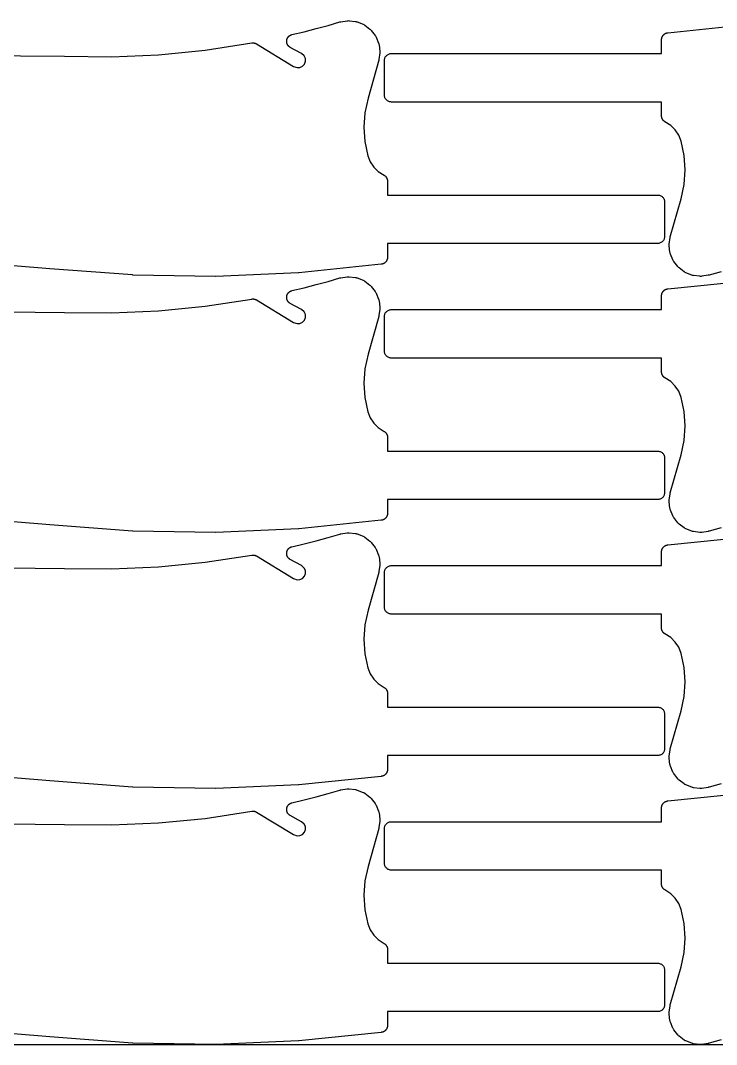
# Model space of a CAD drawing. Header units: metres. Extents: x 0 to 3000, y 0 to 1240.
# Drawn here: x 2102.9 to 2303.9, y 0 to 295.7 of the extents above; entities that cross this region are included whole.
import ezdxf

# ---------------------------------------------------------------- set-up
doc = ezdxf.new("R2010")
doc.units = ezdxf.units.M

msp = doc.modelspace()

# ---------------------------------------------------------------- linework, layer by layer
at = {"color": 7}
msp.add_lwpolyline([(0, 0), (3000, 0), (3000, 1240), (0, 1240), (0, 0)], close=True, dxfattribs=at)
at = {"color": 1}
for points in [[(2090.14, 285.67), (2115.61, 285.4), (2115.61, 285.4), (2115.61, 285.4), (2129.22, 285.24), (2142.75, 285.84), (2156.23, 287.17), (2169.67, 289.25), (2169.68, 289.25), (2169.69, 289.25), (2169.78, 289.26), (2169.87, 289.27), (2169.88, 289.27), (2169.89, 289.27), (2169.98, 289.27), (2170.07, 289.27), (2170.07, 289.27), (2170.08, 289.27), (2170.17, 289.26), (2170.26, 289.25), (2170.27, 289.25), (2170.28, 289.25), (2170.37, 289.23), (2170.45, 289.22), (2170.46, 289.22), (2170.47, 289.21), (2170.56, 289.19), (2170.64, 289.16), (2170.65, 289.16), (2170.66, 289.16), (2170.74, 289.12), (2170.82, 289.09), (2170.83, 289.08), (2170.84, 289.08), (2170.92, 289.04), (2171, 289), (2171, 288.99), (2171.01, 288.99), (2181.78, 282.5), (2182.78, 282.14), (2183.59, 282.18), (2184.32, 282.53), (2184.9, 283.16), (2185.19, 283.96), (2185.15, 284.77), (2184.81, 285.51), (2184.06, 286.19), (2180.8, 287.97), (2180.76, 288), (2180.71, 288.02), (2180.67, 288.05), (2180.63, 288.07), (2180.59, 288.1), (2180.55, 288.13), (2180.51, 288.16), (2180.48, 288.19), (2180.44, 288.22), (2180.4, 288.26), (2180.37, 288.29), (2180.33, 288.32), (2180.3, 288.36), (2180.26, 288.4), (2180.23, 288.43), (2180.2, 288.47), (2180.17, 288.51), (2180.14, 288.55), (2180.11, 288.59), (2180.08, 288.63), (2180.06, 288.67), (2180.03, 288.71), (2180.01, 288.76), (2179.99, 288.8), (2179.96, 288.84), (2179.94, 288.89), (2179.92, 288.93), (2179.9, 288.98), (2179.89, 289.02), (2179.87, 289.07), (2179.85, 289.12), (2179.84, 289.16), (2179.83, 289.21), (2179.81, 289.26), (2179.8, 289.3), (2179.79, 289.35), (2179.79, 289.4), (2179.78, 289.45), (2179.77, 289.5), (2179.77, 289.55), (2179.76, 289.6), (2179.76, 289.65), (2179.76, 289.69), (2179.76, 289.74), (2179.76, 289.79), (2179.76, 289.84), (2179.77, 289.89), (2179.77, 289.94), (2179.78, 289.99), (2179.78, 290.04), (2179.79, 290.08), (2179.8, 290.13), (2179.81, 290.18), (2179.82, 290.23), (2179.84, 290.28), (2179.85, 290.32), (2179.87, 290.37), (2179.88, 290.42), (2179.9, 290.46), (2179.92, 290.51), (2179.94, 290.55), (2179.96, 290.6), (2179.98, 290.64), (2180, 290.68), (2180.03, 290.73), (2180.05, 290.77), (2180.08, 290.81), (2180.1, 290.85), (2180.13, 290.89), (2180.16, 290.93), (2180.19, 290.97), (2180.22, 291.01), (2180.26, 291.04), (2180.29, 291.08), (2180.32, 291.12), (2180.35, 291.15), (2180.39, 291.18), (2180.43, 291.22), (2180.46, 291.25), (2180.5, 291.28), (2180.54, 291.31), (2180.58, 291.34), (2180.62, 291.37), (2180.66, 291.4), (2180.7, 291.42), (2180.74, 291.45), (2180.79, 291.47), (2180.83, 291.5), (2180.87, 291.52), (2180.92, 291.54), (2180.96, 291.56), (2181.01, 291.58), (2181.05, 291.6), (2181.1, 291.61), (2181.15, 291.63), (2181.19, 291.64), (2181.24, 291.66), (2181.29, 291.67), (2184.78, 292.51), (2188.25, 293.4), (2191.7, 294.34), (2195.15, 295.33), (2195.18, 295.34), (2195.21, 295.35), (2195.27, 295.36), (2195.34, 295.38), (2195.34, 295.38), (2195.37, 295.38), (2195.4, 295.39), (2197.25, 295.67), (2197.43, 295.69), (2197.61, 295.7), (2197.79, 295.69), (2199.62, 295.48), (2199.79, 295.45), (2199.97, 295.4), (2200.13, 295.35), (2201.85, 294.67), (2202.01, 294.59), (2202.16, 294.51), (2202.31, 294.41), (2203.81, 293.28), (2203.95, 293.16), (2204.08, 293.04), (2204.19, 292.9), (2205.34, 291.41), (2205.44, 291.27), (2205.53, 291.11), (2205.6, 290.95), (2206.31, 289.24), (2206.37, 289.08), (2206.41, 288.91), (2206.44, 288.74), (2206.67, 286.9), (2206.69, 286.73), (2206.69, 286.55), (2206.67, 286.37), (2206.4, 284.51), (2206.4, 284.48), (2206.39, 284.44), (2206.38, 284.38), (2206.37, 284.32), (2206.36, 284.29), (2206.35, 284.25), (2203.25, 273.31), (2202.37, 269.12), (2202.08, 264.95), (2202.35, 260.78), (2203.18, 256.69), (2203.87, 254.94), (2204.89, 253.41), (2206.19, 252.13), (2207.94, 251.03), (2207.96, 251.02), (2207.98, 251), (2208.04, 250.96), (2208.1, 250.92), (2208.12, 250.9), (2208.14, 250.89), (2208.19, 250.84), (2208.25, 250.79), (2208.27, 250.77), (2208.29, 250.76), (2208.33, 250.7), (2208.38, 250.65), (2208.4, 250.63), (2208.42, 250.61), (2208.46, 250.55), (2208.5, 250.5), (2208.52, 250.47), (2208.53, 250.45), (2208.57, 250.39), (2208.61, 250.33), (2208.62, 250.31), (2208.63, 250.28), (2208.67, 250.22), (2208.7, 250.15), (2208.71, 250.13), (2208.72, 250.11), (2208.74, 250.04), (2208.77, 249.97), (2208.78, 249.95), (2208.78, 249.92), (2208.8, 249.85), (2208.82, 249.78), (2208.83, 249.76), (2208.83, 249.73), (2208.84, 249.66), (2208.86, 249.59), (2208.86, 249.56), (2208.86, 249.54), (2208.86, 249.47), (2208.87, 249.39), (2208.87, 249.37), (2208.87, 249.34), (2208.87, 245.34), (2286.87, 245.34), (2287.07, 245.33), (2287.26, 245.3), (2287.45, 245.26), (2287.64, 245.19), (2287.81, 245.11), (2287.98, 245), (2288.14, 244.89), (2288.29, 244.76), (2288.42, 244.61), (2288.53, 244.45), (2288.63, 244.28), (2288.72, 244.11), (2288.78, 243.92), (2288.83, 243.73), (2288.86, 243.54), (2288.87, 243.34), (2288.87, 233.34), (2288.86, 233.15), (2288.83, 232.95), (2288.78, 232.76), (2288.72, 232.58), (2288.63, 232.4), (2288.53, 232.23), (2288.42, 232.07), (2288.29, 231.93), (2288.14, 231.8), (2287.98, 231.68), (2287.81, 231.58), (2287.64, 231.49), (2287.45, 231.43), (2287.26, 231.38), (2287.07, 231.35), (2286.87, 231.34), (2208.87, 231.34), (2208.87, 227.34), (2208.87, 227.25), (2208.86, 227.16), (2208.86, 227.15), (2208.86, 227.15), (2208.85, 227.05), (2208.83, 226.96), (2208.83, 226.96), (2208.83, 226.95), (2208.81, 226.86), (2208.79, 226.77), (2208.79, 226.77), (2208.78, 226.76), (2208.75, 226.67), (2208.72, 226.59), (2208.72, 226.58), (2208.72, 226.58), (2208.68, 226.49), (2208.64, 226.41), (2208.64, 226.4), (2208.63, 226.4), (2208.59, 226.32), (2208.54, 226.24), (2208.54, 226.24), (2208.53, 226.23), (2208.48, 226.16), (2208.42, 226.08), (2208.42, 226.08), (2208.42, 226.07), (2208.35, 226), (2208.29, 225.93), (2208.29, 225.93), (2208.29, 225.93), (2208.22, 225.87), (2208.15, 225.8), (2208.14, 225.8), (2208.14, 225.8), (2208.06, 225.74), (2207.99, 225.68), (2207.99, 225.68), (2207.98, 225.68), (2207.9, 225.63), (2207.82, 225.58), (2207.82, 225.58), (2207.81, 225.58), (2207.73, 225.54), (2207.65, 225.5), (2207.64, 225.5), (2207.64, 225.49), (2207.55, 225.46), (2207.46, 225.43), (2207.46, 225.43), (2207.45, 225.43), (2207.36, 225.41), (2207.27, 225.38), (2207.27, 225.38), (2207.26, 225.38), (2207.17, 225.37), (2207.08, 225.35), (2183.31, 222.89), (2183.19, 222.88), (2159.34, 221.85), (2159.22, 221.85), (2135.35, 222.24), (2135.24, 222.25), (2111.41, 224.07), (2111.41, 224.07), (2111.4, 224.07), (2071.62, 227.32)], [(2305.17, 223.2), (2301.72, 222.21), (2301.69, 222.2), (2301.66, 222.2), (2301.6, 222.18), (2301.53, 222.17), (2301.53, 222.17), (2301.5, 222.16), (2301.47, 222.16), (2299.62, 221.87), (2299.44, 221.85), (2299.26, 221.85), (2299.08, 221.86), (2297.25, 222.07), (2297.08, 222.1), (2296.91, 222.14), (2296.74, 222.2), (2295.02, 222.88), (2294.86, 222.95), (2294.71, 223.04), (2294.56, 223.14), (2293.06, 224.27), (2292.92, 224.38), (2292.79, 224.51), (2292.68, 224.65), (2291.53, 226.13), (2291.43, 226.28), (2291.34, 226.43), (2291.27, 226.59), (2290.56, 228.3), (2290.5, 228.47), (2290.46, 228.64), (2290.43, 228.81), (2290.2, 230.64), (2290.18, 230.82), (2290.19, 231), (2290.2, 231.17), (2290.47, 233.03), (2290.47, 233.07), (2290.48, 233.1), (2290.49, 233.16), (2290.5, 233.23), (2290.51, 233.26), (2290.52, 233.3), (2293.62, 244.24), (2294.5, 248.42), (2294.79, 252.59), (2294.52, 256.77), (2293.69, 260.85), (2293, 262.61), (2291.98, 264.13), (2290.68, 265.41), (2288.93, 266.51), (2288.91, 266.53), (2288.89, 266.54), (2288.83, 266.58), (2288.77, 266.63), (2288.75, 266.64), (2288.73, 266.66), (2288.68, 266.71), (2288.62, 266.75), (2288.6, 266.77), (2288.59, 266.79), (2288.54, 266.84), (2288.49, 266.9), (2288.47, 266.92), (2288.45, 266.93), (2288.41, 266.99), (2288.37, 267.05), (2288.35, 267.07), (2288.34, 267.09), (2288.3, 267.15), (2288.26, 267.22), (2288.25, 267.24), (2288.24, 267.26), (2288.21, 267.33), (2288.17, 267.39), (2288.16, 267.41), (2288.15, 267.44), (2288.13, 267.51), (2288.1, 267.57), (2288.09, 267.6), (2288.09, 267.62), (2288.07, 267.69), (2288.05, 267.76), (2288.04, 267.79), (2288.04, 267.81), (2288.03, 267.89), (2288.02, 267.96), (2288.01, 267.98), (2288.01, 268.01), (2288.01, 268.08), (2288, 268.15), (2288, 268.18), (2288, 268.2), (2288, 272.2), (2210, 272.2), (2209.8, 272.21), (2209.61, 272.24), (2209.42, 272.29), (2209.23, 272.36), (2209.06, 272.44), (2208.89, 272.54), (2208.73, 272.66), (2208.59, 272.79), (2208.45, 272.93), (2208.34, 273.09), (2208.24, 273.26), (2208.15, 273.44), (2208.09, 273.62), (2208.04, 273.81), (2208.01, 274.01), (2208, 274.2), (2208, 284.2), (2208.01, 284.4), (2208.04, 284.59), (2208.09, 284.78), (2208.15, 284.97), (2208.24, 285.15), (2208.34, 285.31), (2208.45, 285.47), (2208.59, 285.62), (2208.73, 285.75), (2208.89, 285.87), (2209.06, 285.97), (2209.23, 286.05), (2209.42, 286.12), (2209.61, 286.17), (2209.8, 286.19), (2210, 286.2), (2288, 286.2), (2288, 290.2), (2288, 290.3), (2288.01, 290.39), (2288.01, 290.39), (2288.01, 290.4), (2288.02, 290.49), (2288.04, 290.58), (2288.04, 290.59), (2288.04, 290.59), (2288.06, 290.68), (2288.08, 290.77), (2288.08, 290.78), (2288.09, 290.78), (2288.12, 290.87), (2288.15, 290.96), (2288.15, 290.96), (2288.15, 290.97), (2288.19, 291.05), (2288.23, 291.14), (2288.23, 291.14), (2288.24, 291.15), (2288.28, 291.23), (2288.33, 291.31), (2288.33, 291.31), (2288.34, 291.31), (2288.39, 291.39), (2288.45, 291.46), (2288.45, 291.47), (2288.45, 291.47), (2288.52, 291.54), (2288.58, 291.61), (2288.58, 291.61), (2288.59, 291.62), (2288.65, 291.68), (2288.72, 291.74), (2288.73, 291.75), (2288.73, 291.75), (2288.81, 291.81), (2288.88, 291.86), (2288.88, 291.86), (2288.89, 291.87), (2288.97, 291.91), (2289.05, 291.96), (2289.05, 291.97), (2289.06, 291.97), (2289.14, 292.01), (2289.23, 292.05), (2289.23, 292.05), (2289.23, 292.05), (2289.32, 292.08), (2289.41, 292.11), (2289.41, 292.12), (2289.42, 292.12), (2289.51, 292.14), (2289.6, 292.16), (2289.6, 292.16), (2289.61, 292.17), (2289.7, 292.18), (2289.79, 292.19), (2313.56, 294.65)], [(2090.14, 211.72), (2115.61, 211.45), (2115.61, 211.45), (2115.61, 211.45), (2129.22, 211.3), (2142.75, 211.89), (2156.23, 213.22), (2169.67, 215.3), (2169.68, 215.3), (2169.69, 215.3), (2169.78, 215.31), (2169.87, 215.32), (2169.88, 215.32), (2169.89, 215.32), (2169.98, 215.32), (2170.07, 215.32), (2170.07, 215.32), (2170.08, 215.32), (2170.17, 215.31), (2170.26, 215.31), (2170.27, 215.3), (2170.28, 215.3), (2170.37, 215.29), (2170.45, 215.27), (2170.46, 215.27), (2170.47, 215.26), (2170.56, 215.24), (2170.64, 215.21), (2170.65, 215.21), (2170.66, 215.21), (2170.74, 215.17), (2170.82, 215.14), (2170.83, 215.13), (2170.84, 215.13), (2170.92, 215.09), (2171, 215.05), (2171, 215.04), (2171.01, 215.04), (2181.78, 208.55), (2182.78, 208.19), (2183.59, 208.23), (2184.32, 208.58), (2184.9, 209.21), (2185.19, 210.01), (2185.15, 210.82), (2184.81, 211.56), (2184.06, 212.24), (2180.8, 214.02), (2180.76, 214.05), (2180.71, 214.07), (2180.67, 214.1), (2180.63, 214.12), (2180.59, 214.15), (2180.55, 214.18), (2180.51, 214.21), (2180.48, 214.24), (2180.44, 214.27), (2180.4, 214.31), (2180.37, 214.34), (2180.33, 214.37), (2180.3, 214.41), (2180.26, 214.45), (2180.23, 214.48), (2180.2, 214.52), (2180.17, 214.56), (2180.14, 214.6), (2180.11, 214.64), (2180.08, 214.68), (2180.06, 214.72), (2180.03, 214.76), (2180.01, 214.81), (2179.99, 214.85), (2179.96, 214.89), (2179.94, 214.94), (2179.92, 214.98), (2179.9, 215.03), (2179.89, 215.07), (2179.87, 215.12), (2179.85, 215.17), (2179.84, 215.21), (2179.83, 215.26), (2179.81, 215.31), (2179.8, 215.36), (2179.79, 215.4), (2179.79, 215.45), (2179.78, 215.5), (2179.77, 215.55), (2179.77, 215.6), (2179.76, 215.65), (2179.76, 215.7), (2179.76, 215.74), (2179.76, 215.79), (2179.76, 215.84), (2179.76, 215.89), (2179.77, 215.94), (2179.77, 215.99), (2179.78, 216.04), (2179.78, 216.09), (2179.79, 216.13), (2179.8, 216.18), (2179.81, 216.23), (2179.82, 216.28), (2179.84, 216.33), (2179.85, 216.37), (2179.87, 216.42), (2179.88, 216.47), (2179.9, 216.51), (2179.92, 216.56), (2179.94, 216.6), (2179.96, 216.65), (2179.98, 216.69), (2180, 216.73), (2180.03, 216.78), (2180.05, 216.82), (2180.08, 216.86), (2180.1, 216.9), (2180.13, 216.94), (2180.16, 216.98), (2180.19, 217.02), (2180.22, 217.06), (2180.26, 217.09), (2180.29, 217.13), (2180.32, 217.17), (2180.35, 217.2), (2180.39, 217.24), (2180.43, 217.27), (2180.46, 217.3), (2180.5, 217.33), (2180.54, 217.36), (2180.58, 217.39), (2180.62, 217.42), (2180.66, 217.45), (2180.7, 217.47), (2180.74, 217.5), (2180.79, 217.52), (2180.83, 217.55), (2180.87, 217.57), (2180.92, 217.59), (2180.96, 217.61), (2181.01, 217.63), (2181.05, 217.65), (2181.1, 217.67), (2181.15, 217.68), (2181.19, 217.7), (2181.24, 217.71), (2181.29, 217.72), (2184.78, 218.56), (2188.25, 219.45), (2191.7, 220.39), (2195.15, 221.38), (2195.18, 221.39), (2195.21, 221.4), (2195.27, 221.41), (2195.34, 221.43), (2195.34, 221.43), (2195.37, 221.43), (2195.4, 221.44), (2197.25, 221.73), (2197.43, 221.74), (2197.61, 221.75), (2197.79, 221.74), (2199.62, 221.53), (2199.79, 221.5), (2199.97, 221.46), (2200.13, 221.4), (2201.85, 220.72), (2202.01, 220.64), (2202.16, 220.56), (2202.31, 220.46), (2203.81, 219.33), (2203.95, 219.21), (2204.08, 219.09), (2204.19, 218.95), (2205.34, 217.46), (2205.44, 217.32), (2205.53, 217.16), (2205.6, 217), (2206.31, 215.3), (2206.37, 215.13), (2206.41, 214.96), (2206.44, 214.79), (2206.67, 212.95), (2206.69, 212.78), (2206.69, 212.6), (2206.67, 212.42), (2206.4, 210.56), (2206.4, 210.53), (2206.39, 210.49), (2206.38, 210.43), (2206.37, 210.37), (2206.36, 210.34), (2206.35, 210.3), (2203.25, 199.36), (2202.37, 195.18), (2202.08, 191), (2202.35, 186.83), (2203.18, 182.74), (2203.87, 180.99), (2204.89, 179.46), (2206.19, 178.19), (2207.94, 177.08), (2207.96, 177.07), (2207.98, 177.06), (2208.04, 177.01), (2208.1, 176.97), (2208.12, 176.95), (2208.14, 176.94), (2208.19, 176.89), (2208.25, 176.84), (2208.27, 176.82), (2208.29, 176.81), (2208.33, 176.75), (2208.38, 176.7), (2208.4, 176.68), (2208.42, 176.66), (2208.46, 176.6), (2208.5, 176.55), (2208.52, 176.52), (2208.53, 176.5), (2208.57, 176.44), (2208.61, 176.38), (2208.62, 176.36), (2208.63, 176.34), (2208.67, 176.27), (2208.7, 176.21), (2208.71, 176.18), (2208.72, 176.16), (2208.74, 176.09), (2208.77, 176.02), (2208.78, 176), (2208.78, 175.97), (2208.8, 175.9), (2208.82, 175.83), (2208.83, 175.81), (2208.83, 175.78), (2208.84, 175.71), (2208.86, 175.64), (2208.86, 175.61), (2208.86, 175.59), (2208.86, 175.52), (2208.87, 175.44), (2208.87, 175.42), (2208.87, 175.39), (2208.87, 171.39), (2286.87, 171.39), (2287.07, 171.38), (2287.26, 171.35), (2287.45, 171.31), (2287.64, 171.24), (2287.81, 171.16), (2287.98, 171.06), (2288.14, 170.94), (2288.29, 170.81), (2288.42, 170.66), (2288.53, 170.5), (2288.63, 170.34), (2288.72, 170.16), (2288.78, 169.97), (2288.83, 169.78), (2288.86, 169.59), (2288.87, 169.39), (2288.87, 159.39), (2288.86, 159.2), (2288.83, 159), (2288.78, 158.81), (2288.72, 158.63), (2288.63, 158.45), (2288.53, 158.28), (2288.42, 158.12), (2288.29, 157.98), (2288.14, 157.85), (2287.98, 157.73), (2287.81, 157.63), (2287.64, 157.54), (2287.45, 157.48), (2287.26, 157.43), (2287.07, 157.4), (2286.87, 157.39), (2208.87, 157.39), (2208.87, 153.39), (2208.87, 153.3), (2208.86, 153.21), (2208.86, 153.2), (2208.86, 153.2), (2208.85, 153.1), (2208.83, 153.01), (2208.83, 153.01), (2208.83, 153), (2208.81, 152.91), (2208.79, 152.82), (2208.79, 152.82), (2208.78, 152.81), (2208.75, 152.72), (2208.72, 152.64), (2208.72, 152.63), (2208.72, 152.63), (2208.68, 152.54), (2208.64, 152.46), (2208.64, 152.45), (2208.63, 152.45), (2208.59, 152.37), (2208.54, 152.29), (2208.54, 152.29), (2208.53, 152.28), (2208.48, 152.21), (2208.42, 152.13), (2208.42, 152.13), (2208.42, 152.12), (2208.35, 152.05), (2208.29, 151.99), (2208.29, 151.98), (2208.29, 151.98), (2208.22, 151.92), (2208.15, 151.85), (2208.14, 151.85), (2208.14, 151.85), (2208.06, 151.79), (2207.99, 151.74), (2207.99, 151.73), (2207.98, 151.73), (2207.9, 151.68), (2207.82, 151.63), (2207.82, 151.63), (2207.81, 151.63), (2207.73, 151.59), (2207.65, 151.55), (2207.64, 151.55), (2207.64, 151.54), (2207.55, 151.51), (2207.46, 151.48), (2207.46, 151.48), (2207.45, 151.48), (2207.36, 151.46), (2207.27, 151.43), (2207.27, 151.43), (2207.26, 151.43), (2207.17, 151.42), (2207.08, 151.4), (2183.31, 148.94), (2183.19, 148.93), (2159.34, 147.9), (2159.22, 147.9), (2135.35, 148.29), (2135.24, 148.3), (2111.41, 150.12), (2111.41, 150.12), (2111.4, 150.12), (2071.62, 153.37)], [(2305.17, 149.26), (2301.72, 148.26), (2301.69, 148.26), (2301.66, 148.25), (2301.6, 148.23), (2301.53, 148.22), (2301.53, 148.22), (2301.5, 148.21), (2301.47, 148.21), (2299.62, 147.92), (2299.44, 147.9), (2299.26, 147.9), (2299.08, 147.91), (2297.25, 148.12), (2297.08, 148.15), (2296.91, 148.19), (2296.74, 148.25), (2295.02, 148.93), (2294.86, 149), (2294.71, 149.09), (2294.56, 149.19), (2293.06, 150.32), (2292.92, 150.43), (2292.79, 150.56), (2292.68, 150.7), (2291.53, 152.18), (2291.43, 152.33), (2291.34, 152.48), (2291.27, 152.64), (2290.56, 154.35), (2290.5, 154.52), (2290.46, 154.69), (2290.43, 154.86), (2290.2, 156.69), (2290.18, 156.87), (2290.19, 157.05), (2290.2, 157.22), (2290.47, 159.08), (2290.47, 159.12), (2290.48, 159.15), (2290.49, 159.22), (2290.5, 159.28), (2290.51, 159.31), (2290.52, 159.35), (2293.62, 170.29), (2294.5, 174.47), (2294.79, 178.65), (2294.52, 182.82), (2293.69, 186.9), (2293, 188.66), (2291.98, 190.18), (2290.68, 191.46), (2288.93, 192.56), (2288.91, 192.58), (2288.89, 192.59), (2288.83, 192.63), (2288.77, 192.68), (2288.75, 192.69), (2288.73, 192.71), (2288.68, 192.76), (2288.62, 192.8), (2288.6, 192.82), (2288.59, 192.84), (2288.54, 192.89), (2288.49, 192.95), (2288.47, 192.97), (2288.45, 192.99), (2288.41, 193.04), (2288.37, 193.1), (2288.35, 193.12), (2288.34, 193.14), (2288.3, 193.21), (2288.26, 193.27), (2288.25, 193.29), (2288.24, 193.31), (2288.21, 193.38), (2288.17, 193.44), (2288.16, 193.47), (2288.15, 193.49), (2288.13, 193.56), (2288.1, 193.62), (2288.09, 193.65), (2288.09, 193.67), (2288.07, 193.74), (2288.05, 193.81), (2288.04, 193.84), (2288.04, 193.86), (2288.03, 193.94), (2288.02, 194.01), (2288.01, 194.03), (2288.01, 194.06), (2288.01, 194.13), (2288, 194.2), (2288, 194.23), (2288, 194.25), (2288, 198.25), (2210, 198.25), (2209.8, 198.26), (2209.61, 198.29), (2209.42, 198.34), (2209.23, 198.41), (2209.06, 198.49), (2208.89, 198.59), (2208.73, 198.71), (2208.59, 198.84), (2208.45, 198.99), (2208.34, 199.14), (2208.24, 199.31), (2208.15, 199.49), (2208.09, 199.67), (2208.04, 199.86), (2208.01, 200.06), (2208, 200.25), (2208, 210.25), (2208.01, 210.45), (2208.04, 210.64), (2208.09, 210.83), (2208.15, 211.02), (2208.24, 211.2), (2208.34, 211.37), (2208.45, 211.52), (2208.59, 211.67), (2208.73, 211.8), (2208.89, 211.92), (2209.06, 212.02), (2209.23, 212.1), (2209.42, 212.17), (2209.61, 212.22), (2209.8, 212.24), (2210, 212.25), (2288, 212.25), (2288, 216.25), (2288, 216.35), (2288.01, 216.44), (2288.01, 216.45), (2288.01, 216.45), (2288.02, 216.54), (2288.04, 216.63), (2288.04, 216.64), (2288.04, 216.64), (2288.06, 216.73), (2288.08, 216.83), (2288.08, 216.83), (2288.09, 216.83), (2288.12, 216.92), (2288.15, 217.01), (2288.15, 217.02), (2288.15, 217.02), (2288.19, 217.1), (2288.23, 217.19), (2288.23, 217.19), (2288.24, 217.2), (2288.28, 217.28), (2288.33, 217.36), (2288.33, 217.36), (2288.34, 217.37), (2288.39, 217.44), (2288.45, 217.52), (2288.45, 217.52), (2288.45, 217.52), (2288.52, 217.59), (2288.58, 217.66), (2288.58, 217.66), (2288.59, 217.67), (2288.65, 217.73), (2288.72, 217.79), (2288.73, 217.8), (2288.73, 217.8), (2288.81, 217.86), (2288.88, 217.91), (2288.88, 217.91), (2288.89, 217.92), (2288.97, 217.97), (2289.05, 218.01), (2289.05, 218.02), (2289.06, 218.02), (2289.14, 218.06), (2289.23, 218.1), (2289.23, 218.1), (2289.23, 218.1), (2289.32, 218.13), (2289.41, 218.17), (2289.41, 218.17), (2289.42, 218.17), (2289.51, 218.19), (2289.6, 218.21), (2289.6, 218.21), (2289.61, 218.22), (2289.7, 218.23), (2289.79, 218.24), (2313.56, 220.7)], [(2090.14, 137.77), (2115.61, 137.5), (2115.61, 137.5), (2115.61, 137.5), (2129.22, 137.35), (2142.75, 137.94), (2156.23, 139.27), (2169.67, 141.35), (2169.68, 141.35), (2169.69, 141.36), (2169.78, 141.36), (2169.87, 141.37), (2169.88, 141.37), (2169.89, 141.37), (2169.98, 141.37), (2170.07, 141.37), (2170.07, 141.37), (2170.08, 141.37), (2170.17, 141.36), (2170.26, 141.36), (2170.27, 141.35), (2170.28, 141.35), (2170.37, 141.34), (2170.45, 141.32), (2170.46, 141.32), (2170.47, 141.31), (2170.56, 141.29), (2170.64, 141.26), (2170.65, 141.26), (2170.66, 141.26), (2170.74, 141.22), (2170.82, 141.19), (2170.83, 141.19), (2170.84, 141.18), (2170.92, 141.14), (2171, 141.1), (2171, 141.09), (2171.01, 141.09), (2181.78, 134.6), (2182.78, 134.24), (2183.59, 134.29), (2184.32, 134.63), (2184.9, 135.26), (2185.19, 136.06), (2185.15, 136.87), (2184.81, 137.61), (2184.06, 138.3), (2180.8, 140.07), (2180.76, 140.1), (2180.71, 140.12), (2180.67, 140.15), (2180.63, 140.17), (2180.59, 140.2), (2180.55, 140.23), (2180.51, 140.26), (2180.48, 140.29), (2180.44, 140.33), (2180.4, 140.36), (2180.37, 140.39), (2180.33, 140.42), (2180.3, 140.46), (2180.26, 140.5), (2180.23, 140.53), (2180.2, 140.57), (2180.17, 140.61), (2180.14, 140.65), (2180.11, 140.69), (2180.08, 140.73), (2180.06, 140.77), (2180.03, 140.81), (2180.01, 140.86), (2179.99, 140.9), (2179.96, 140.94), (2179.94, 140.99), (2179.92, 141.03), (2179.9, 141.08), (2179.89, 141.12), (2179.87, 141.17), (2179.85, 141.22), (2179.84, 141.26), (2179.83, 141.31), (2179.81, 141.36), (2179.8, 141.41), (2179.79, 141.45), (2179.79, 141.5), (2179.78, 141.55), (2179.77, 141.6), (2179.77, 141.65), (2179.76, 141.7), (2179.76, 141.75), (2179.76, 141.8), (2179.76, 141.84), (2179.76, 141.89), (2179.76, 141.94), (2179.77, 141.99), (2179.77, 142.04), (2179.78, 142.09), (2179.78, 142.14), (2179.79, 142.19), (2179.8, 142.23), (2179.81, 142.28), (2179.82, 142.33), (2179.84, 142.38), (2179.85, 142.42), (2179.87, 142.47), (2179.88, 142.52), (2179.9, 142.56), (2179.92, 142.61), (2179.94, 142.65), (2179.96, 142.7), (2179.98, 142.74), (2180, 142.78), (2180.03, 142.83), (2180.05, 142.87), (2180.08, 142.91), (2180.1, 142.95), (2180.13, 142.99), (2180.16, 143.03), (2180.19, 143.07), (2180.22, 143.11), (2180.26, 143.15), (2180.29, 143.18), (2180.32, 143.22), (2180.35, 143.25), (2180.39, 143.29), (2180.43, 143.32), (2180.46, 143.35), (2180.5, 143.38), (2180.54, 143.41), (2180.58, 143.44), (2180.62, 143.47), (2180.66, 143.5), (2180.7, 143.52), (2180.74, 143.55), (2180.79, 143.57), (2180.83, 143.6), (2180.87, 143.62), (2180.92, 143.64), (2180.96, 143.66), (2181.01, 143.68), (2181.05, 143.7), (2181.1, 143.72), (2181.15, 143.73), (2181.19, 143.75), (2181.24, 143.76), (2181.29, 143.77), (2184.78, 144.61), (2188.25, 145.5), (2191.7, 146.44), (2195.15, 147.44), (2195.18, 147.44), (2195.21, 147.45), (2195.27, 147.46), (2195.34, 147.48), (2195.34, 147.48), (2195.37, 147.48), (2195.4, 147.49), (2197.25, 147.78), (2197.43, 147.8), (2197.61, 147.8), (2197.79, 147.79), (2199.62, 147.58), (2199.79, 147.55), (2199.97, 147.51), (2200.13, 147.45), (2201.85, 146.77), (2202.01, 146.69), (2202.16, 146.61), (2202.31, 146.51), (2203.81, 145.38), (2203.95, 145.26), (2204.08, 145.14), (2204.19, 145), (2205.34, 143.51), (2205.44, 143.37), (2205.53, 143.21), (2205.6, 143.05), (2206.31, 141.35), (2206.37, 141.18), (2206.41, 141.01), (2206.44, 140.84), (2206.67, 139.01), (2206.69, 138.83), (2206.69, 138.65), (2206.67, 138.47), (2206.4, 136.61), (2206.4, 136.58), (2206.39, 136.54), (2206.38, 136.48), (2206.37, 136.42), (2206.36, 136.39), (2206.35, 136.35), (2203.25, 125.41), (2202.37, 121.23), (2202.08, 117.05), (2202.35, 112.88), (2203.18, 108.79), (2203.87, 107.04), (2204.89, 105.51), (2206.19, 104.24), (2207.94, 103.13), (2207.96, 103.12), (2207.98, 103.11), (2208.04, 103.06), (2208.1, 103.02), (2208.12, 103), (2208.14, 102.99), (2208.19, 102.94), (2208.25, 102.89), (2208.27, 102.87), (2208.29, 102.86), (2208.33, 102.8), (2208.38, 102.75), (2208.4, 102.73), (2208.42, 102.71), (2208.46, 102.65), (2208.5, 102.6), (2208.52, 102.58), (2208.53, 102.55), (2208.57, 102.49), (2208.61, 102.43), (2208.62, 102.41), (2208.63, 102.39), (2208.67, 102.32), (2208.7, 102.26), (2208.71, 102.23), (2208.72, 102.21), (2208.74, 102.14), (2208.77, 102.07), (2208.78, 102.05), (2208.78, 102.02), (2208.8, 101.95), (2208.82, 101.88), (2208.83, 101.86), (2208.83, 101.83), (2208.84, 101.76), (2208.86, 101.69), (2208.86, 101.66), (2208.86, 101.64), (2208.86, 101.57), (2208.87, 101.49), (2208.87, 101.47), (2208.87, 101.44), (2208.87, 97.44), (2286.87, 97.44), (2287.07, 97.43), (2287.26, 97.4), (2287.45, 97.36), (2287.64, 97.29), (2287.81, 97.21), (2287.98, 97.11), (2288.14, 96.99), (2288.29, 96.86), (2288.42, 96.71), (2288.53, 96.55), (2288.63, 96.39), (2288.72, 96.21), (2288.78, 96.02), (2288.83, 95.83), (2288.86, 95.64), (2288.87, 95.44), (2288.87, 85.44), (2288.86, 85.25), (2288.83, 85.05), (2288.78, 84.86), (2288.72, 84.68), (2288.63, 84.5), (2288.53, 84.33), (2288.42, 84.17), (2288.29, 84.03), (2288.14, 83.9), (2287.98, 83.78), (2287.81, 83.68), (2287.64, 83.6), (2287.45, 83.53), (2287.26, 83.48), (2287.07, 83.45), (2286.87, 83.44), (2208.87, 83.44), (2208.87, 79.44), (2208.87, 79.35), (2208.86, 79.26), (2208.86, 79.25), (2208.86, 79.25), (2208.85, 79.16), (2208.83, 79.06), (2208.83, 79.06), (2208.83, 79.05), (2208.81, 78.96), (2208.79, 78.87), (2208.79, 78.87), (2208.78, 78.86), (2208.75, 78.77), (2208.72, 78.69), (2208.72, 78.68), (2208.72, 78.68), (2208.68, 78.59), (2208.64, 78.51), (2208.64, 78.5), (2208.63, 78.5), (2208.59, 78.42), (2208.54, 78.34), (2208.54, 78.34), (2208.53, 78.33), (2208.48, 78.26), (2208.42, 78.18), (2208.42, 78.18), (2208.42, 78.17), (2208.35, 78.11), (2208.29, 78.04), (2208.29, 78.03), (2208.29, 78.03), (2208.22, 77.97), (2208.15, 77.9), (2208.14, 77.9), (2208.14, 77.9), (2208.06, 77.84), (2207.99, 77.79), (2207.99, 77.78), (2207.98, 77.78), (2207.9, 77.73), (2207.82, 77.68), (2207.82, 77.68), (2207.81, 77.68), (2207.73, 77.64), (2207.65, 77.6), (2207.64, 77.6), (2207.64, 77.6), (2207.55, 77.56), (2207.46, 77.53), (2207.46, 77.53), (2207.45, 77.53), (2207.36, 77.51), (2207.27, 77.48), (2207.27, 77.48), (2207.26, 77.48), (2207.17, 77.47), (2207.08, 77.45), (2183.31, 74.99), (2183.19, 74.98), (2159.34, 73.95), (2159.22, 73.95), (2135.35, 74.34), (2135.24, 74.35), (2111.41, 76.17), (2111.41, 76.17), (2111.4, 76.17), (2071.62, 79.42)], [(2305.17, 75.31), (2301.72, 74.31), (2301.69, 74.31), (2301.66, 74.3), (2301.6, 74.28), (2301.53, 74.27), (2301.53, 74.27), (2301.5, 74.26), (2301.47, 74.26), (2299.62, 73.97), (2299.44, 73.95), (2299.26, 73.95), (2299.08, 73.96), (2297.25, 74.17), (2297.08, 74.2), (2296.91, 74.24), (2296.74, 74.3), (2295.02, 74.98), (2294.86, 75.05), (2294.71, 75.14), (2294.56, 75.24), (2293.06, 76.37), (2292.92, 76.48), (2292.79, 76.61), (2292.68, 76.75), (2291.53, 78.23), (2291.43, 78.38), (2291.34, 78.53), (2291.27, 78.7), (2290.56, 80.4), (2290.5, 80.57), (2290.46, 80.74), (2290.43, 80.91), (2290.2, 82.74), (2290.18, 82.92), (2290.19, 83.1), (2290.2, 83.28), (2290.47, 85.13), (2290.47, 85.17), (2290.48, 85.21), (2290.49, 85.27), (2290.5, 85.33), (2290.51, 85.36), (2290.52, 85.4), (2293.62, 96.34), (2294.5, 100.52), (2294.79, 104.7), (2294.52, 108.87), (2293.69, 112.95), (2293, 114.71), (2291.98, 116.23), (2290.68, 117.51), (2288.93, 118.61), (2288.91, 118.63), (2288.89, 118.64), (2288.83, 118.69), (2288.77, 118.73), (2288.75, 118.74), (2288.73, 118.76), (2288.68, 118.81), (2288.62, 118.85), (2288.6, 118.87), (2288.59, 118.89), (2288.54, 118.94), (2288.49, 119), (2288.47, 119.02), (2288.45, 119.04), (2288.41, 119.09), (2288.37, 119.15), (2288.35, 119.17), (2288.34, 119.19), (2288.3, 119.26), (2288.26, 119.32), (2288.25, 119.34), (2288.24, 119.36), (2288.21, 119.43), (2288.17, 119.49), (2288.16, 119.52), (2288.15, 119.54), (2288.13, 119.61), (2288.1, 119.68), (2288.09, 119.7), (2288.09, 119.72), (2288.07, 119.79), (2288.05, 119.86), (2288.04, 119.89), (2288.04, 119.91), (2288.03, 119.99), (2288.02, 120.06), (2288.01, 120.08), (2288.01, 120.11), (2288.01, 120.18), (2288, 120.25), (2288, 120.28), (2288, 120.3), (2288, 124.3), (2210, 124.3), (2209.8, 124.31), (2209.61, 124.34), (2209.42, 124.39), (2209.23, 124.46), (2209.06, 124.54), (2208.89, 124.64), (2208.73, 124.76), (2208.59, 124.89), (2208.45, 125.04), (2208.34, 125.19), (2208.24, 125.36), (2208.15, 125.54), (2208.09, 125.72), (2208.04, 125.91), (2208.01, 126.11), (2208, 126.3), (2208, 136.3), (2208.01, 136.5), (2208.04, 136.7), (2208.09, 136.89), (2208.15, 137.07), (2208.24, 137.25), (2208.34, 137.42), (2208.45, 137.57), (2208.59, 137.72), (2208.73, 137.85), (2208.89, 137.97), (2209.06, 138.07), (2209.23, 138.15), (2209.42, 138.22), (2209.61, 138.27), (2209.8, 138.3), (2210, 138.3), (2288, 138.3), (2288, 142.3), (2288, 142.4), (2288.01, 142.49), (2288.01, 142.5), (2288.01, 142.5), (2288.02, 142.59), (2288.04, 142.69), (2288.04, 142.69), (2288.04, 142.7), (2288.06, 142.79), (2288.08, 142.88), (2288.08, 142.88), (2288.09, 142.89), (2288.12, 142.97), (2288.15, 143.06), (2288.15, 143.07), (2288.15, 143.07), (2288.19, 143.15), (2288.23, 143.24), (2288.23, 143.24), (2288.24, 143.25), (2288.28, 143.33), (2288.33, 143.41), (2288.33, 143.41), (2288.34, 143.42), (2288.39, 143.49), (2288.45, 143.57), (2288.45, 143.57), (2288.45, 143.57), (2288.52, 143.64), (2288.58, 143.71), (2288.58, 143.72), (2288.59, 143.72), (2288.65, 143.78), (2288.72, 143.84), (2288.73, 143.85), (2288.73, 143.85), (2288.81, 143.91), (2288.88, 143.96), (2288.88, 143.96), (2288.89, 143.97), (2288.97, 144.02), (2289.05, 144.06), (2289.05, 144.07), (2289.06, 144.07), (2289.14, 144.11), (2289.23, 144.15), (2289.23, 144.15), (2289.23, 144.15), (2289.32, 144.18), (2289.41, 144.22), (2289.41, 144.22), (2289.42, 144.22), (2289.51, 144.24), (2289.6, 144.26), (2289.6, 144.27), (2289.61, 144.27), (2289.7, 144.28), (2289.79, 144.29), (2313.56, 146.75)], [(2090.14, 63.83), (2115.61, 63.55), (2115.61, 63.55), (2115.61, 63.55), (2129.22, 63.4), (2142.75, 63.99), (2156.23, 65.32), (2169.67, 67.4), (2169.68, 67.4), (2169.69, 67.41), (2169.78, 67.41), (2169.87, 67.42), (2169.88, 67.42), (2169.89, 67.42), (2169.98, 67.42), (2170.07, 67.42), (2170.07, 67.42), (2170.08, 67.42), (2170.17, 67.41), (2170.26, 67.41), (2170.27, 67.41), (2170.28, 67.4), (2170.37, 67.39), (2170.45, 67.37), (2170.46, 67.37), (2170.47, 67.37), (2170.56, 67.34), (2170.64, 67.31), (2170.65, 67.31), (2170.66, 67.31), (2170.74, 67.27), (2170.82, 67.24), (2170.83, 67.24), (2170.84, 67.23), (2170.92, 67.19), (2171, 67.15), (2171, 67.14), (2171.01, 67.14), (2181.78, 60.65), (2182.78, 60.29), (2183.59, 60.34), (2184.32, 60.68), (2184.9, 61.31), (2185.19, 62.11), (2185.15, 62.92), (2184.81, 63.66), (2184.06, 64.35), (2180.8, 66.12), (2180.76, 66.15), (2180.71, 66.17), (2180.67, 66.2), (2180.63, 66.22), (2180.59, 66.25), (2180.55, 66.28), (2180.51, 66.31), (2180.48, 66.34), (2180.44, 66.38), (2180.4, 66.41), (2180.37, 66.44), (2180.33, 66.48), (2180.3, 66.51), (2180.26, 66.55), (2180.23, 66.59), (2180.2, 66.62), (2180.17, 66.66), (2180.14, 66.7), (2180.11, 66.74), (2180.08, 66.78), (2180.06, 66.82), (2180.03, 66.86), (2180.01, 66.91), (2179.99, 66.95), (2179.96, 66.99), (2179.94, 67.04), (2179.92, 67.08), (2179.9, 67.13), (2179.89, 67.17), (2179.87, 67.22), (2179.85, 67.27), (2179.84, 67.31), (2179.83, 67.36), (2179.81, 67.41), (2179.8, 67.46), (2179.79, 67.5), (2179.79, 67.55), (2179.78, 67.6), (2179.77, 67.65), (2179.77, 67.7), (2179.76, 67.75), (2179.76, 67.8), (2179.76, 67.85), (2179.76, 67.89), (2179.76, 67.94), (2179.76, 67.99), (2179.77, 68.04), (2179.77, 68.09), (2179.78, 68.14), (2179.78, 68.19), (2179.79, 68.24), (2179.8, 68.28), (2179.81, 68.33), (2179.82, 68.38), (2179.84, 68.43), (2179.85, 68.47), (2179.87, 68.52), (2179.88, 68.57), (2179.9, 68.61), (2179.92, 68.66), (2179.94, 68.7), (2179.96, 68.75), (2179.98, 68.79), (2180, 68.84), (2180.03, 68.88), (2180.05, 68.92), (2180.08, 68.96), (2180.1, 69), (2180.13, 69.04), (2180.16, 69.08), (2180.19, 69.12), (2180.22, 69.16), (2180.26, 69.2), (2180.29, 69.23), (2180.32, 69.27), (2180.35, 69.3), (2180.39, 69.34), (2180.43, 69.37), (2180.46, 69.4), (2180.5, 69.43), (2180.54, 69.46), (2180.58, 69.49), (2180.62, 69.52), (2180.66, 69.55), (2180.7, 69.57), (2180.74, 69.6), (2180.79, 69.62), (2180.83, 69.65), (2180.87, 69.67), (2180.92, 69.69), (2180.96, 69.71), (2181.01, 69.73), (2181.05, 69.75), (2181.1, 69.77), (2181.15, 69.78), (2181.19, 69.8), (2181.24, 69.81), (2181.29, 69.82), (2184.78, 70.66), (2188.25, 71.55), (2191.7, 72.49), (2195.15, 73.49), (2195.18, 73.49), (2195.21, 73.5), (2195.27, 73.52), (2195.34, 73.53), (2195.34, 73.53), (2195.37, 73.53), (2195.4, 73.54), (2197.25, 73.83), (2197.43, 73.85), (2197.61, 73.85), (2197.79, 73.84), (2199.62, 73.63), (2199.79, 73.6), (2199.97, 73.56), (2200.13, 73.5), (2201.85, 72.82), (2202.01, 72.74), (2202.16, 72.66), (2202.31, 72.56), (2203.81, 71.43), (2203.95, 71.31), (2204.08, 71.19), (2204.19, 71.05), (2205.34, 69.56), (2205.44, 69.42), (2205.53, 69.26), (2205.6, 69.1), (2206.31, 67.4), (2206.37, 67.23), (2206.41, 67.06), (2206.44, 66.89), (2206.67, 65.06), (2206.69, 64.88), (2206.69, 64.7), (2206.67, 64.52), (2206.4, 62.66), (2206.4, 62.63), (2206.39, 62.59), (2206.38, 62.53), (2206.37, 62.47), (2206.36, 62.44), (2206.35, 62.4), (2203.25, 51.46), (2202.37, 47.28), (2202.08, 43.1), (2202.35, 38.93), (2203.18, 34.84), (2203.87, 33.09), (2204.89, 31.56), (2206.19, 30.29), (2207.94, 29.18), (2207.96, 29.17), (2207.98, 29.16), (2208.04, 29.11), (2208.1, 29.07), (2208.12, 29.06), (2208.14, 29.04), (2208.19, 28.99), (2208.25, 28.94), (2208.27, 28.93), (2208.29, 28.91), (2208.33, 28.85), (2208.38, 28.8), (2208.4, 28.78), (2208.42, 28.76), (2208.46, 28.7), (2208.5, 28.65), (2208.52, 28.63), (2208.53, 28.6), (2208.57, 28.54), (2208.61, 28.48), (2208.62, 28.46), (2208.63, 28.44), (2208.67, 28.37), (2208.7, 28.31), (2208.71, 28.28), (2208.72, 28.26), (2208.74, 28.19), (2208.77, 28.12), (2208.78, 28.1), (2208.78, 28.07), (2208.8, 28), (2208.82, 27.93), (2208.83, 27.91), (2208.83, 27.88), (2208.84, 27.81), (2208.86, 27.74), (2208.86, 27.72), (2208.86, 27.69), (2208.86, 27.62), (2208.87, 27.55), (2208.87, 27.52), (2208.87, 27.49), (2208.87, 23.49), (2286.87, 23.49), (2287.07, 23.48), (2287.26, 23.46), (2287.45, 23.41), (2287.64, 23.34), (2287.81, 23.26), (2287.98, 23.16), (2288.14, 23.04), (2288.29, 22.91), (2288.42, 22.76), (2288.53, 22.6), (2288.63, 22.44), (2288.72, 22.26), (2288.78, 22.07), (2288.83, 21.88), (2288.86, 21.69), (2288.87, 21.49), (2288.87, 11.49), (2288.86, 11.3), (2288.83, 11.1), (2288.78, 10.91), (2288.72, 10.73), (2288.63, 10.55), (2288.53, 10.38), (2288.42, 10.23), (2288.29, 10.08), (2288.14, 9.95), (2287.98, 9.83), (2287.81, 9.73), (2287.64, 9.65), (2287.45, 9.58), (2287.26, 9.53), (2287.07, 9.5), (2286.87, 9.49), (2208.87, 9.49), (2208.87, 5.49), (2208.87, 5.4), (2208.86, 5.31), (2208.86, 5.3), (2208.86, 5.3), (2208.85, 5.21), (2208.83, 5.11), (2208.83, 5.11), (2208.83, 5.1), (2208.81, 5.01), (2208.79, 4.92), (2208.79, 4.92), (2208.78, 4.91), (2208.75, 4.83), (2208.72, 4.74), (2208.72, 4.73), (2208.72, 4.73), (2208.68, 4.64), (2208.64, 4.56), (2208.64, 4.56), (2208.63, 4.55), (2208.59, 4.47), (2208.54, 4.39), (2208.54, 4.39), (2208.53, 4.38), (2208.48, 4.31), (2208.42, 4.23), (2208.42, 4.23), (2208.42, 4.23), (2208.35, 4.16), (2208.29, 4.09), (2208.29, 4.08), (2208.29, 4.08), (2208.22, 4.02), (2208.15, 3.95), (2208.14, 3.95), (2208.14, 3.95), (2208.06, 3.89), (2207.99, 3.84), (2207.99, 3.83), (2207.98, 3.83), (2207.9, 3.78), (2207.82, 3.73), (2207.82, 3.73), (2207.81, 3.73), (2207.73, 3.69), (2207.65, 3.65), (2207.64, 3.65), (2207.64, 3.65), (2207.55, 3.61), (2207.46, 3.58), (2207.46, 3.58), (2207.45, 3.58), (2207.36, 3.56), (2207.27, 3.53), (2207.27, 3.53), (2207.26, 3.53), (2207.17, 3.52), (2207.08, 3.5), (2183.31, 1.04), (2183.19, 1.04), (2159.34, 0), (2159.22, 0), (2135.35, 0.39), (2135.24, 0.4), (2111.41, 2.22), (2111.41, 2.22), (2111.4, 2.22), (2071.62, 5.47)], [(2305.17, 1.36), (2301.72, 0.36), (2301.69, 0.36), (2301.66, 0.35), (2301.6, 0.33), (2301.53, 0.32), (2301.53, 0.32), (2301.5, 0.31), (2301.47, 0.31), (2299.62, 0.02), (2299.44, 0), (2299.26, 0), (2299.08, 0.01), (2297.25, 0.22), (2297.08, 0.25), (2296.91, 0.29), (2296.74, 0.35), (2295.02, 1.03), (2294.86, 1.1), (2294.71, 1.19), (2294.56, 1.29), (2293.06, 2.42), (2292.92, 2.54), (2292.79, 2.66), (2292.68, 2.8), (2291.53, 4.28), (2291.43, 4.43), (2291.34, 4.58), (2291.27, 4.75), (2290.56, 6.45), (2290.5, 6.62), (2290.46, 6.79), (2290.43, 6.96), (2290.2, 8.79), (2290.18, 8.97), (2290.19, 9.15), (2290.2, 9.33), (2290.47, 11.18), (2290.47, 11.22), (2290.48, 11.26), (2290.49, 11.32), (2290.5, 11.38), (2290.51, 11.41), (2290.52, 11.45), (2293.62, 22.39), (2294.5, 26.57), (2294.79, 30.75), (2294.52, 34.92), (2293.69, 39), (2293, 40.76), (2291.98, 42.28), (2290.68, 43.56), (2288.93, 44.66), (2288.91, 44.68), (2288.89, 44.69), (2288.83, 44.74), (2288.77, 44.78), (2288.75, 44.79), (2288.73, 44.81), (2288.68, 44.86), (2288.62, 44.91), (2288.6, 44.92), (2288.59, 44.94), (2288.54, 44.99), (2288.49, 45.05), (2288.47, 45.07), (2288.45, 45.09), (2288.41, 45.14), (2288.37, 45.2), (2288.35, 45.22), (2288.34, 45.24), (2288.3, 45.31), (2288.26, 45.37), (2288.25, 45.39), (2288.24, 45.41), (2288.21, 45.48), (2288.17, 45.54), (2288.16, 45.57), (2288.15, 45.59), (2288.13, 45.66), (2288.1, 45.73), (2288.09, 45.75), (2288.09, 45.77), (2288.07, 45.85), (2288.05, 45.91), (2288.04, 45.94), (2288.04, 45.97), (2288.03, 46.04), (2288.02, 46.11), (2288.01, 46.13), (2288.01, 46.16), (2288.01, 46.23), (2288, 46.3), (2288, 46.33), (2288, 46.36), (2288, 50.36), (2210, 50.36), (2209.8, 50.37), (2209.61, 50.39), (2209.42, 50.44), (2209.23, 50.51), (2209.06, 50.59), (2208.89, 50.69), (2208.73, 50.81), (2208.59, 50.94), (2208.45, 51.09), (2208.34, 51.24), (2208.24, 51.41), (2208.15, 51.59), (2208.09, 51.77), (2208.04, 51.97), (2208.01, 52.16), (2208, 52.36), (2208, 62.36), (2208.01, 62.55), (2208.04, 62.75), (2208.09, 62.94), (2208.15, 63.12), (2208.24, 63.3), (2208.34, 63.47), (2208.45, 63.62), (2208.59, 63.77), (2208.73, 63.9), (2208.89, 64.02), (2209.06, 64.12), (2209.23, 64.2), (2209.42, 64.27), (2209.61, 64.32), (2209.8, 64.35), (2210, 64.36), (2288, 64.36), (2288, 68.36), (2288, 68.45), (2288.01, 68.54), (2288.01, 68.55), (2288.01, 68.55), (2288.02, 68.64), (2288.04, 68.74), (2288.04, 68.74), (2288.04, 68.75), (2288.06, 68.84), (2288.08, 68.93), (2288.08, 68.93), (2288.09, 68.94), (2288.12, 69.02), (2288.15, 69.11), (2288.15, 69.12), (2288.15, 69.12), (2288.19, 69.21), (2288.23, 69.29), (2288.23, 69.29), (2288.24, 69.3), (2288.28, 69.38), (2288.33, 69.46), (2288.33, 69.46), (2288.34, 69.47), (2288.39, 69.54), (2288.45, 69.62), (2288.45, 69.62), (2288.45, 69.62), (2288.52, 69.69), (2288.58, 69.76), (2288.58, 69.77), (2288.59, 69.77), (2288.65, 69.83), (2288.72, 69.9), (2288.73, 69.9), (2288.73, 69.9), (2288.81, 69.96), (2288.88, 70.01), (2288.88, 70.02), (2288.89, 70.02), (2288.97, 70.07), (2289.05, 70.11), (2289.05, 70.12), (2289.06, 70.12), (2289.14, 70.16), (2289.23, 70.2), (2289.23, 70.2), (2289.23, 70.2), (2289.32, 70.23), (2289.41, 70.27), (2289.41, 70.27), (2289.42, 70.27), (2289.51, 70.29), (2289.6, 70.32), (2289.6, 70.32), (2289.61, 70.32), (2289.7, 70.33), (2289.79, 70.34), (2313.56, 72.81)]]:
    msp.add_lwpolyline(points, dxfattribs=at)

doc.saveas('drawing.dxf')
